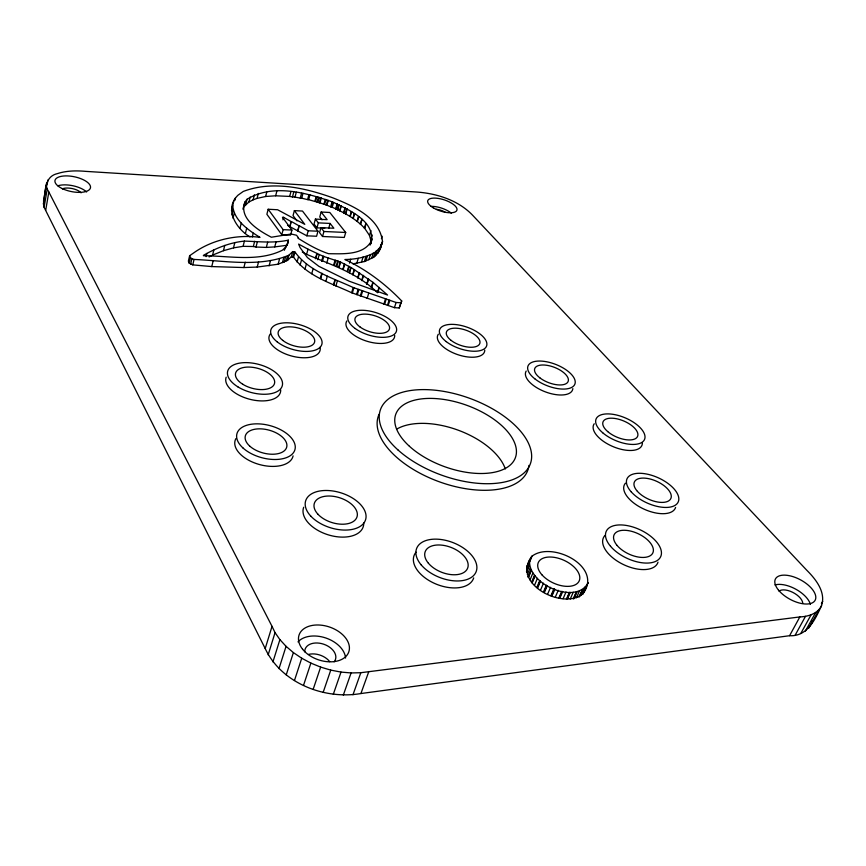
<?xml version="1.0" encoding="UTF-8"?>
<svg xmlns="http://www.w3.org/2000/svg" width="866" height="866" viewBox="0 0 866 866"><rect width="100%" height="100%" fill="white"/><g stroke="black" fill="none" stroke-linecap="round" stroke-linejoin="round"><path stroke-width="1.3" d="M583.056 593.654C603.353 566.505 551.783 540.579 531.886 556.297C510.648 583.554 563.355 610.79 583.056 593.654L588.155 582.526M585.059 589.789L585.124 587.051M529.667 559.988C526.874 583.673 575.251 605.648 588.025 583.099M43.3 204.04C45.801 193.399 43.332 176.729 57.416 173.611C66.585 170.634 76.381 170.515 85.896 171.381L415.669 191.949C436.161 193.28 457.865 199.927 472.425 215.028L806.744 570.207C815.783 579.213 826.121 592.117 821.531 605.67C815.339 619.19 807.328 636.781 789.576 635.709L360.916 693.536C324.469 699.858 281.374 683.198 265.202 648.558L44.09 207.299L43.549 200.955L46.634 182.823M352.938 263.87L364.402 261.543L373.603 257.354L378.117 252.861L380.152 249.354L382.545 241.69C379.611 217.539 353.447 206.097 333.118 197.946C304.962 187.76 272.184 180.409 243.27 191.44L237.988 195.196C223.785 208.847 236.104 228.83 250.068 236.938M380.152 249.354L381.971 242.253M47.024 185.183L47.901 180.02M44.09 207.299L47.208 189.069L46.396 185.854M45.703 210.243L48.832 191.981L47.208 189.069M284.979 247.698L282.522 250.122C258.566 262.203 229.252 255.827 203.38 255.741L203.521 255.297C215.98 248.141 229.869 242.556 244.396 241.094C259.021 241.571 273.699 243.324 288.226 240.174L287.988 242.426L284.286 250.285M232.705 205.469C233.896 220.429 248.315 230.139 260.006 237.371C237.912 234.318 214.216 239.2 195.727 251.497L189.632 255.719L188.377 261.142L189.221 263.188L192.782 264.877L211.769 266.576L243.887 267.551L257.213 267.064L278.138 264.217L287.48 260.428L291.333 256.737L292.74 251.562L295.014 252.06C308.751 271.166 332.825 277.964 353.176 287.523L396.087 302.483L400.882 302.797L401.716 300.989C385.435 283.983 366.231 269.521 344.885 259.508C355.341 259.356 365.95 257.451 375.108 252.352L379.622 247.903L381.657 244.407M189.221 263.188L190.477 257.754L189.632 255.719M190.65 264.13L191.906 258.707L190.477 257.754M192.782 264.877L194.049 259.443C225.117 260.72 259.313 267.475 288.876 255.232L292.74 251.562M206.097 256.65L206.866 253.424M209.096 256.942L212.614 255.08L213.891 249.744M211.769 266.576L213.068 261.186M234.87 200.371L235.476 197.849M231.958 215.039L233.203 209.929M212.614 255.08L223.471 250.696L224.759 245.403M233.03 218.221L234.285 213.101M223.471 250.696L233.517 247.871L234.816 242.61M242.881 209.139L245.002 201.951L247.081 199.245C273.082 183.451 306.044 192.642 332.717 202.038C348.998 209.951 376.883 221.544 370.789 243.844L370.735 239.925L369.479 235.433L364.716 228.353L366.166 223.482M243.757 206.996L245.63 205.015L247.081 199.245M239.979 228.288L241.257 223.136M231.471 210.557L233.972 200.403M245.63 205.015L248.932 202.005L250.177 197.004M248.932 202.005L253.121 199.819L254.366 194.839M245.414 233.387L246.702 228.213M233.517 247.871L243.086 246.323L244.396 241.094M253.121 199.819L257.083 198.379L258.339 193.41M243.887 267.551L245.24 262.214M252.255 237.067L253.24 233.181M257.083 198.379L265.624 196.485L266.89 191.548M243.086 246.323L253.337 246.507L254.658 241.289M253.337 246.507L256.022 247.026L257.354 241.82M297.027 220.895L293.033 215.602L294.364 210.622L304.789 224.348L277.585 209.745L268.168 209.258L266.88 214.281L281.786 234.74L290.575 235.119M257.213 267.064L258.588 261.77M265.624 196.485L275.648 195.792L276.914 190.877M256.022 247.026L266.317 247.416L267.67 242.231M269.11 265.894L270.495 260.623M266.317 247.416L274.749 246.907L276.113 241.744M282.911 219.834L283.572 217.312L282.435 217.258L291.929 230.053L290.911 233.852M275.648 195.792L289.666 196.42L290.954 191.538M281.786 234.74L283.139 229.652L268.168 209.258M289.666 196.42L292.481 196.939L293.769 192.068M292.481 196.939L295.003 197.091L296.302 192.209M278.138 264.217L279.534 258.977M294.364 210.622L302.483 211.055L317.974 231.222L316.577 236.245L306.835 235.823L289.753 226.589L291.095 221.555L283.572 217.312M290.132 226.611L291.095 221.555M285.564 247.828L286.256 245.251M287.003 245.522L288.226 240.174M282.468 262.625L283.864 257.408M287.296 244.991L288.378 240.391M295.003 197.091L300.253 198.108L301.563 193.237M284.135 262.246L285.542 257.029M300.253 198.108L301.693 198.195L303.003 193.324M286.213 260.818L287.609 255.611M287.48 260.428L288.876 255.232M297.666 230.876L299.03 225.831L291.474 221.577M298.045 230.886L299.03 225.831M301.693 198.195L307.582 199.602L308.902 194.742M291.333 256.737L292.827 257.213L294.224 252.038M307.582 199.602L308.653 199.667L309.974 194.807M401.716 300.989L399.237 307.971L394.441 307.668L351.628 292.73C331.31 283.171 307.257 276.373 293.606 257.234L295.014 252.06M297.081 262.03L298.499 256.845M308.653 199.667L314.823 201.453L316.155 196.604M314.823 201.453L315.538 201.497L316.869 196.636M306.835 235.823L308.22 230.778L299.409 225.853M315.538 201.497L317.053 202.114L318.385 197.264M300.091 265.126L301.52 259.941M317.053 202.114L317.768 202.157L319.099 197.307M317.768 202.157L319.283 202.785L320.615 197.935M322.011 219.823L319.76 216.944L321.124 212.029L327.142 219.672L315.408 219.087L314.033 224.056L316.956 227.845L324.782 228.213M319.283 202.785L319.987 202.817L321.329 197.968M378.972 287.469L377.381 292.621C357.658 273.104 331.581 264.953 306.607 254.333L308.025 249.202L298.608 244.082L300.112 247.654L307.43 257.581L318.85 266.306L349.117 281.179L387.567 295.046L373.17 282.468L351.098 267.54L340.576 262.095L323.029 256.228L308.025 249.202M304.94 269.174L306.391 263.968M316.956 227.845L318.342 222.865L315.408 219.087M319.987 202.817L323.873 204.3L325.226 199.451M323.873 204.3L324.588 204.333L325.93 199.494M811.269 624.18L812.178 620.911M324.588 204.333L326.255 205.155L327.608 200.306M326.255 205.155L326.958 205.188L328.311 200.349M318.342 222.865L330.098 223.439L333.875 228.234L320.961 227.639L319.565 232.629L322.531 236.494L344.267 237.436L345.707 232.467L329.805 212.484L321.124 212.029M315.419 258.62L316.859 253.489M311.728 273.732L313.189 268.514M315.798 258.631L317.237 253.5M326.958 205.188L330.65 206.844L332.014 201.994M322.531 236.494L323.938 231.493L320.961 227.639M364.716 228.353C355.72 218.578 343.521 212.257 331.364 206.877L332.717 202.038M332.165 207.461L333.529 202.622M317.757 259.757L319.208 254.626M328.701 228.397L330.098 223.439M335.716 208.923L337.08 204.084M336.062 208.944L337.437 204.105M321.578 261.359L323.029 256.228M322.347 261.38L323.808 256.249M337.383 209.745L338.758 204.896M337.74 209.767L339.115 204.917M320.301 278.581L321.784 273.364M339.569 210.774L340.944 205.924M320.691 278.592L322.174 273.385M339.916 210.784L341.301 205.946M326.72 263.221L328.182 258.09M343.575 212.809L344.96 207.959M343.932 212.83L345.317 207.981M325.832 281.385L327.326 276.167M345.415 213.815L346.801 208.977M345.761 213.837L347.158 208.987M333.562 265.342L335.034 260.222M334.33 265.364L335.802 260.244M349.907 216.435L351.304 211.585M350.254 216.457L351.661 211.607M336.127 266.273L337.61 261.153M336.896 266.295L338.379 261.175M333.453 284.914L334.969 279.696M338.703 267.204L340.186 262.084M352.884 218.438L354.291 213.577M333.843 284.925L335.358 279.707M339.082 267.215L340.576 262.095M353.241 218.449L354.649 213.599M335.867 286.083L337.383 280.876M342.871 269.25L344.365 264.13M357.019 221.425L358.437 216.565M343.25 269.261L344.755 264.141M357.366 221.436L358.784 216.587M360.299 224.197L361.728 219.325M360.646 224.207L362.085 219.347M349.485 263.102L350.611 259.28M347.212 271.523L348.727 266.392M347.602 271.534L349.106 266.403M349.204 272.649L350.719 267.529M349.583 272.66L351.098 267.54M364.359 228.332L365.809 223.46M352.624 274.684L354.151 269.553M353.014 274.695L354.53 269.564M356.76 263.361L358.264 258.306M351.628 292.73L353.176 287.523M361.555 262.073L363.06 257.029M369.479 235.433L370.94 230.529M352.408 292.751L353.967 287.544M357.68 277.845L359.217 272.714M358.059 277.856L359.596 272.725M370.735 239.925L372.207 235.011M364.402 261.543L365.907 256.509M370.053 245.121L372.272 238.908M365.95 260.774L367.465 255.741M356.521 294.646L358.091 289.439M357.312 294.667L358.87 289.46M361.642 280.562L363.19 275.431M362.02 280.573L363.568 275.442M368.808 259.843L370.312 254.821M371.709 258.1L373.214 253.099M360.299 296.085L361.88 290.879M361.079 296.096L362.659 290.889M373.603 257.354L375.108 252.352M374.415 256.163L375.931 251.172M366.697 284.189L368.256 279.047M375.541 255.795L377.056 250.815M367.076 284.2L368.635 279.058M381.43 238.67L382.166 236.223M378.117 252.861L379.622 247.903M380.477 247.189L382.545 241.69M367.119 298.489L368.71 293.293M371.222 287.599L372.791 282.457M371.601 287.609L373.17 282.468M265.202 648.558L272.032 626.356L48.832 191.981M377.76 292.632L379.351 287.48M268.157 654.858L275.052 632.624L272.032 626.356M383.811 304.28L385.435 299.084M384.58 304.291L386.204 299.095M272.931 661.905L279.902 639.628L275.052 632.624M387.416 305.481L389.04 300.296M388.185 305.503L389.819 300.307M278.993 668.639L286.061 646.339L279.902 639.628M394.441 307.668L396.087 302.483M399.237 307.971L400.882 302.797M286.224 674.895L293.39 652.596L286.061 646.339M294.462 680.524L301.725 658.225L293.39 652.596M303.511 685.385L310.883 663.107L301.725 658.225M313.156 689.358L320.647 667.101L310.883 663.107M323.17 692.335L330.758 670.111L340.998 672.081L351.098 672.947L360.819 672.709L799.848 616.928C808.162 616.57 817.699 613.767 821.531 605.67M333.313 694.251L340.998 672.081M343.326 695.073L351.098 672.947M352.971 694.77L360.819 672.709M360.916 693.536L368.819 671.54M371.168 241.408C363.006 255.459 342.633 253.77 328.582 253.706C317.768 250.133 307.484 244.201 297.936 238.139L298.391 237.749L296.529 235.249L291.171 234.015L271.361 237.23C258.815 230.681 238.399 218.481 245.002 201.951M526.723 567.284L529.646 560.291M526.885 566.732L530.717 558.267M529.786 560.973L531.648 556.492M529.115 563.019L532.038 556.059M526.658 569.417L529.451 562.662M526.474 571.517L529.267 564.762M526.56 572.155L529.375 565.087M527.372 574.483L530.176 567.717M528.076 576.81L530.89 570.034M528.292 577.146L531.118 570.369M528.412 577.481L531.237 570.705M530.057 579.852L532.893 573.076M531.616 582.244L534.452 575.457M531.94 582.569L534.777 575.782M532.179 582.905L535.015 576.117M534.56 585.167L537.407 578.369M536.866 587.451L539.724 580.653M537.277 587.733L540.135 580.934M537.613 588.057L540.481 581.259M540.568 590.027L543.447 583.229M543.458 592.041L546.349 585.243M543.924 592.268L546.825 585.47M544.346 592.55L547.247 585.752M547.658 594.087L550.57 587.3M550.949 595.689L553.861 588.902M551.436 595.84L554.359 589.053M551.913 596.068L554.835 589.27M555.344 597.064L558.278 590.276M558.787 598.135L561.731 591.348M559.263 598.2L562.207 591.413M559.75 598.341L562.694 591.565M563.073 598.731L566.028 591.954M566.418 599.196L569.373 592.42M566.84 599.175L569.806 592.398M567.317 599.229L570.283 592.452M570.283 598.98L573.249 592.214M573.281 598.807L576.258 592.052M573.638 598.687L576.615 591.933M574.061 598.655L577.037 591.9M576.453 597.789L579.43 591.045M578.921 596.999L582.147 590.071M579.506 596.685L582.493 589.941M581.173 595.267L584.149 588.534M582.926 593.914L585.903 587.202M43.549 200.955L44.404 199.05M527.924 564.989L528.866 563.214M789.576 635.709L799.848 616.928M795.205 635.081L805.499 616.343M800.779 633.501L811.085 614.817M805.369 631.119L815.675 612.489M821.423 603.656L822.7 601.35M808.887 627.991L819.182 609.404M274.749 246.907L286.852 245.305M292.827 257.213L293.606 257.234M283.139 229.652L291.929 230.053M308.22 230.778L317.974 231.222M323.938 231.493L345.707 232.467M330.65 206.844L331.364 206.877M320.647 667.101L330.758 670.111M191.906 258.707L194.049 259.443M302.256 251.995L306.607 254.333M287.609 225.376L289.753 226.589M380.899 244.418L381.051 246.615M779.043 591.175A13.759 6.831 28.5 0 1 792.617 592.29A13.759 6.831 28.5 0 1 802.76 602.92M320.095 347.255A26.424 12.925 15.7 0 1 291.582 356.002A26.424 12.925 15.7 0 1 270.484 333.778M774.951 584.951A22.44 11.128 28.5 0 1 795.822 589.205A22.44 11.128 28.5 0 1 810.414 604.446M473.691 577.914A31.847 18.749 21.4 0 1 434.645 583.457A31.847 18.749 21.4 0 1 416.037 552.172M397.115 428.897A62.937 33.309 20 0 1 458.395 430.261A62.937 33.309 20 0 1 505.311 468.928M675.599 507.422A28.015 13.845 24.5 0 1 642.908 508.613A28.015 13.845 24.5 0 1 625.447 483.196M57.838 185.789A18.067 7.621 11.5 0 1 86.611 191.96M62.384 188.82A11.085 4.676 11.5 0 1 81.09 192.837M431.03 206.379A15.274 5.954 18 0 1 451.37 213.188M436.399 209.269A9.364 3.648 18 0 1 445.232 212.224M657.998 562.196A29.931 15.772 25.2 0 1 622.535 564.112A29.931 15.772 25.2 0 1 604.869 535.578M528.953 465.41A79.488 41.113 20 0 1 441.952 482.719A79.488 41.113 20 0 1 379.059 414.327M293.087 455.873A29.996 16.638 15.2 0 1 258.209 464.176A29.996 16.638 15.2 0 1 235.92 438.586M363.742 523.021A31.328 18.316 17.6 0 1 330.444 535.469A31.328 18.316 17.6 0 1 303.695 507.249M297.991 641.879A26.132 17.396 18.7 0 1 325.865 638.004A26.132 17.396 18.7 0 1 345.577 658.063M572.859 388.596A25.071 11.55 21.1 0 1 545.439 391.897A25.071 11.55 21.1 0 1 526.182 371.059M308.502 654.436A15.945 10.728 18.7 0 1 329.697 661.646M304.745 651.838A16.021 10.673 18.7 0 1 323.743 644.217A16.021 10.673 18.7 0 1 334.124 661.83M484.765 350.135A24.789 11.399 19.2 0 1 457.465 354.551A24.789 11.399 19.2 0 1 438.369 334.179M280.692 389.895A28.177 14.625 14.8 0 1 251.032 399.583A28.177 14.625 14.8 0 1 226.167 377.197M394.701 335.488A25.276 11.864 17.3 0 1 367.141 341.301A25.276 11.864 17.3 0 1 346.855 320.94M642.388 443.089A26.251 12.384 23 0 1 613.897 446.964A26.251 12.384 23 0 1 594.228 423.766M282.684 340.349A18.879 9.158 15.8 0 0 313.806 343.694A18.879 9.158 15.8 0 0 292.773 327.012A18.879 9.158 15.8 0 0 282.684 340.349M778.491 590.114A22.538 11.052 28.3 0 0 813.888 601.827A22.538 11.052 28.3 0 0 793.505 576.81A22.538 11.052 28.3 0 0 778.491 590.114M451.099 340.392A17.645 8.043 19.1 0 0 479.385 344.343A17.645 8.043 19.1 0 0 458.915 328.452A17.645 8.043 19.1 0 0 451.099 340.392M277.174 341.853A26.489 12.849 15.8 0 0 320.81 346.432A26.489 12.849 15.8 0 0 291.138 323.05A26.489 12.849 15.8 0 0 277.174 341.853M360.115 327.034A17.98 8.368 17.3 0 0 389.05 329.881A17.98 8.368 17.3 0 0 367.541 314.25A17.98 8.368 17.3 0 0 360.115 327.034M539.821 377.814A17.905 8.184 21.1 0 0 567.966 381.841A17.905 8.184 21.1 0 0 546.576 365.257A17.905 8.184 21.1 0 0 539.821 377.814M607.694 431.571A18.749 8.779 22.9 0 0 637.257 436.994A18.749 8.779 22.9 0 0 615.986 418.635A18.749 8.779 22.9 0 0 607.694 431.571M242.751 384.255A20.135 10.36 14.9 0 0 274.457 383.66A20.135 10.36 14.9 0 0 247.925 367.065A20.135 10.36 14.9 0 0 242.751 384.255M542.203 575.111A22.419 12.535 24.3 0 0 578.336 582.342A22.419 12.535 24.3 0 0 555.777 557.628A22.419 12.535 24.3 0 0 542.203 575.111M249.56 445.936A21.434 11.799 15.3 0 0 285.412 449.66A21.434 11.799 15.3 0 0 263.069 429.016A21.434 11.799 15.3 0 0 249.56 445.936M421.179 564.87A31.945 18.662 21.4 0 0 473.886 575.262A31.945 18.662 21.4 0 0 444.139 540.016A31.945 18.662 21.4 0 0 421.179 564.87M409.423 446.271A63.619 32.627 19.9 0 0 512.975 462.098A63.619 32.627 19.9 0 0 444.334 399.518A63.619 32.627 19.9 0 0 409.423 446.271M631.325 491.975A28.091 13.769 24.4 0 0 676.487 504.304A28.091 13.769 24.4 0 0 650.03 474.828A28.091 13.769 24.4 0 0 631.325 491.975M62.363 188.647A18.132 7.556 11.6 0 0 90.454 187.89A18.132 7.556 11.6 0 0 65.34 175.906A18.132 7.556 11.6 0 0 62.363 188.647M637.398 491.336A20.015 9.807 24.4 0 0 669.591 500.202A20.015 9.807 24.4 0 0 650.853 479.201A20.015 9.807 24.4 0 0 637.398 491.336M617.079 545.428A21.39 11.182 25.1 0 0 651.492 554.77A21.39 11.182 25.1 0 0 631.812 531.378A21.39 11.182 25.1 0 0 617.079 545.428M428.399 563.225A22.765 13.293 21.4 0 0 465.973 570.77A22.765 13.293 21.4 0 0 444.94 545.623A22.765 13.293 21.4 0 0 428.399 563.225M433.303 207.829A15.317 5.889 18 0 0 456.88 210.243A15.317 5.889 18 0 0 436.81 198.238A15.317 5.889 18 0 0 433.303 207.829M398.068 450.028A79.694 40.897 19.9 0 0 527.556 469.08A79.694 40.897 19.9 0 0 440.621 390.891A79.694 40.897 19.9 0 0 398.068 450.028M610.541 546.294A30.018 15.685 25.1 0 0 658.82 559.274A30.018 15.685 25.1 0 0 631.011 526.452A30.018 15.685 25.1 0 0 610.541 546.294M242.956 447.939A30.083 16.562 15.3 0 0 293.228 452.994A30.083 16.562 15.3 0 0 261.673 424.08A30.083 16.562 15.3 0 0 242.956 447.939M310.656 515.963A31.425 18.229 17.6 0 0 363.2 523.865A31.425 18.229 17.6 0 0 332.966 491A31.425 18.229 17.6 0 0 310.656 515.963M317.822 514.101A22.386 12.99 17.6 0 0 355.276 519.849A22.386 12.99 17.6 0 0 333.897 496.402A22.386 12.99 17.6 0 0 317.822 514.101M302.624 649.284A26.261 17.309 18.7 0 0 346.692 655.594A26.261 17.309 18.7 0 0 322.52 625.339A26.261 17.309 18.7 0 0 302.624 649.284M535.188 379.113A25.136 11.485 21.1 0 0 574.634 384.656A25.136 11.485 21.1 0 0 544.498 361.414A25.136 11.485 21.1 0 0 535.188 379.113M446.228 341.615A24.854 11.334 19.1 0 0 486.043 347.082A24.854 11.334 19.1 0 0 457.075 324.728A24.854 11.334 19.1 0 0 446.228 341.615M237.836 386.831A28.253 14.549 14.9 0 0 282.251 385.857A28.253 14.549 14.9 0 0 244.872 362.627A28.253 14.549 14.9 0 0 237.836 386.831M355.212 328.528A25.341 11.788 17.3 0 0 395.914 332.447A25.341 11.788 17.3 0 0 365.484 310.45A25.341 11.788 17.3 0 0 355.212 328.528M602.682 432.751A26.316 12.319 22.9 0 0 644.12 440.242A26.316 12.319 22.9 0 0 614.135 414.511A26.316 12.319 22.9 0 0 602.682 432.751"/></g></svg>
